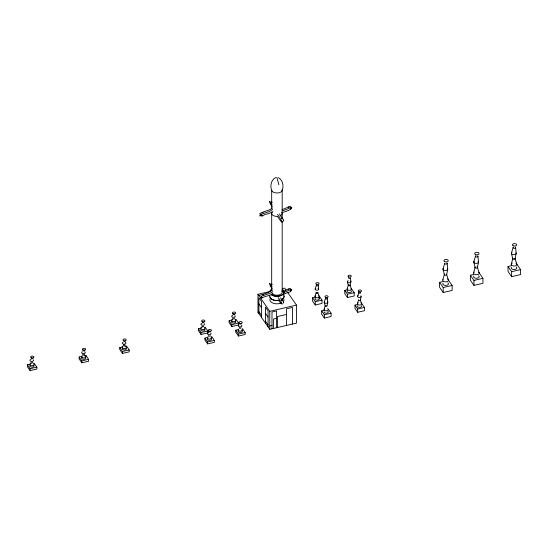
<?xml version="1.0" encoding="UTF-8"?>
<svg xmlns="http://www.w3.org/2000/svg" width="548" height="548" viewBox="0 0 548 548"><rect width="100%" height="100%" fill="white"/><g stroke="black" fill="none" stroke-linecap="round" stroke-linejoin="round"><path stroke-width="0.82" d="M290.728 290.618L290.728 290.207M446.627 274.658L447.723 269.321M477.397 267.534L478.493 262.197M515.065 258.814L516.161 253.477M282.61 189.197C283.7 185.025 282.467 179.6 278.274 177.648M326.937 305.935L327.766 302.421M350.049 285.398L350.871 281.884M360.289 300.153L361.111 296.632M290.748 288.495C289.159 287.871 285.693 290.625 283.467 291.283M442.811 279.994L444.325 274.466M473.588 272.87L475.102 267.342M511.257 264.15L512.77 258.622M443.01 268.931L444.681 263.314A1.247 0.719 0 0 0 446.23 264.115A1.247 0.719 0 0 0 446.921 262.978M473.78 261.807L475.459 256.19M511.448 253.087L513.127 247.47M314.99 296.338L316.127 292.707M324.074 309.421L325.211 305.791A0.877 0.507 0 0 0 326.176 306.359A0.877 0.507 0 0 0 326.882 305.674M347.179 288.885L348.316 285.255M357.426 303.64L358.563 300.009M315.134 289.043L316.395 285.309M324.217 302.126L325.478 298.4M357.57 296.345L358.83 292.611M290.666 208.713C291.166 210.254 283.885 211.679 282.035 212.857M290.7 290.721C291.522 292.611 284.7 292.701 283.398 294.687M270.452 202.849L270.267 203.24A1.295 1.021 -37.2 0 0 270.417 203.329M270.452 284.912L270.267 285.296A1.295 1.021 -37.2 0 0 270.417 285.392M283.987 292.481C287.049 291.159 294.728 287.563 290.604 290.837A1.295 0.432 71.2 0 1 290.543 290.872M261.869 215.289L261.362 215.117M261.869 297.352L261.588 297.276M272.883 211.672L268.157 213.843L265.157 214.337L262.245 216.159L261.739 215.946L262.019 215.172L260.423 215.713L261.725 214.857L260.471 215.145L260.855 214.364L268.91 211.727L272.74 209.542M272.883 293.728C269.534 295.989 264.876 296.036 261.786 298.098C263.088 296.283 258.766 298.715 261.533 297.119C257.252 296.605 271.726 293.66 272.74 291.605M270.486 203.15C269.027 204.466 272.63 205.349 272.185 207.144M270.486 285.213C269.054 286.549 272.603 287.385 272.185 289.207M262.424 294.591L267.924 292.646L272.267 290.296M261.28 214.987L261.108 214.542M276.117 177.477C271.555 179.066 270.123 184.868 271.253 189.156M272.267 208.24C268.691 211.165 262.204 211.37 259.492 214.001M261.629 294.591L259.437 295.523L259.492 296.057M287.515 292.194L296.489 305.12L296.489 323.135L269.774 329.321L257.964 312.312L257.964 294.297L270.109 291.481M282.254 288.673L284.679 288.111L286.097 290.152M319.313 298.708L319.313 296.235L322.012 300.126L322.012 303.428L315.271 304.983L312.566 301.092L312.566 297.79L315.566 297.098M351.501 288.782L354.207 292.673L354.207 295.975L347.466 297.537L344.761 293.639L344.761 290.344L347.761 289.645M34.14 363.242L36.846 367.133L36.846 369.044L30.106 370.606L27.4 366.715L27.4 364.804L30.393 364.105M257.964 312.312L258.725 312.134M235.873 319.169L238.572 323.06L238.572 324.971L231.831 326.533L229.126 322.642L229.126 320.731L232.126 320.032M260.327 297.694L269.774 311.298L296.489 305.12M205.11 327.115L207.808 331.006L207.808 332.917L201.068 334.479L198.362 330.588L198.362 328.67L201.363 327.978M312.566 297.79L315.271 301.688L322.012 300.126M344.761 290.344L347.466 294.235L354.207 292.673M84.385 355.796L85.885 355.447L88.591 359.337L88.591 361.255L81.844 362.817L79.145 358.919L79.145 357.008L82.138 356.316M124.992 346.398L126.492 346.048L129.198 349.939L129.198 351.857L122.451 353.419L119.752 349.521L119.752 347.61L122.745 346.918M27.4 364.804L30.106 368.694L36.846 367.133M229.126 320.731L231.831 324.622L238.572 323.06M198.362 328.67L201.068 332.568L207.808 331.006M79.145 357.008L81.844 360.899L88.591 359.337M119.752 347.61L122.451 351.501L129.198 349.939M286.549 314.442L277.473 316.539L277.473 327.533M276.603 318.333L273.603 319.032L273.603 328.43M448.565 280.268L452.155 285.446L452.155 290.426L443.188 292.502L439.592 287.323L439.592 282.343L442.853 281.59M479.336 273.144L482.932 278.322L482.932 283.302L473.965 285.378L470.369 280.199L470.369 275.226L473.63 274.466M517.004 264.431L520.6 269.609L520.6 274.582L511.633 276.658L508.037 271.479L508.037 266.506L511.298 265.753M242.476 328.677L245.182 332.574L245.182 334.486L238.435 336.047L235.736 332.156L235.736 330.239L238.729 329.547M328.396 309.319L331.102 313.209L331.102 316.511L324.354 318.066L321.655 314.175L321.655 310.874L323.902 310.353M211.651 336.534L214.357 340.431L214.357 342.342L207.61 343.904L204.911 340.013L204.911 338.095L207.904 337.404M361.749 303.53L364.447 307.428L364.447 310.723L357.707 312.285L355.001 308.394L355.001 305.092L357.255 304.572M269.774 325.978L272 325.464M235.736 330.239L238.435 334.136L245.182 332.574M321.655 310.874L324.354 314.771L331.102 313.209M204.911 338.095L207.61 341.993L214.357 340.431M439.592 282.343L443.188 287.522L452.155 285.446M470.369 275.226L473.965 280.398L482.932 278.322M508.037 266.506L511.633 271.685L520.6 269.609M355.001 305.092L357.707 308.983L364.447 307.428M282.316 221.666L281.569 221.776L282.124 221.871A1.212 0.815 3.7 0 0 282.912 221.693M282.008 221.111L281.371 221.152A1.295 0.938 -32.6 0 0 281.651 221.289M282.131 209.398C285.207 209.172 288.2 206.267 290.803 206.24M282.158 210.658C285.22 210.685 295.365 204.705 290.598 208.733A1.295 0.432 71.2 0 1 290.543 208.815M281.891 303.798L282.124 303.935A1.212 0.815 3.7 0 0 282.542 303.893M259.355 215.789L260.211 215.878M260.738 215.638L261.451 215.796L260.773 215.453M260.738 297.701L261.451 297.859L260.656 297.406M290.872 208.11L290.81 207.658A1.247 0.61 85.6 0 0 290.741 207.48M290.872 290.173L290.81 289.721A1.247 0.61 85.6 0 0 290.741 289.536M283.556 221.063L283.528 220.673M283.556 303.119L283.528 302.729M283.528 220.371C283.823 219.131 280.042 216.172 279.569 213.843M283.528 302.434L283.453 301.633L280.501 297.769M257.964 294.297L259.382 296.338M258.916 303.921L261.512 307.661M265.479 313.374L268.075 317.114M258.916 311.668L261.512 315.408M265.479 321.128L268.075 324.868M278.131 299.722C283.837 307.901 281.871 302.215 278.124 297.496M277.541 214.316C281.473 219.7 284.672 227.283 277.576 216.556M272.014 204.897L269.678 201.253L270.219 203.294A1.281 1.096 18.6 0 1 270.5 203.034M272.014 286.953L269.65 283.309L270.219 285.385A1.281 1.096 18.6 0 1 270.5 285.09M276.939 177.668L278.857 184.731M361.646 303.667L360.296 300.016A0.877 0.507 0 0 1 359.303 300.578A0.877 0.507 0 0 1 358.625 299.879M350.049 285.268L351.405 288.912M317.854 292.714L319.21 296.365M515.072 258.642L516.874 264.184M477.404 267.356L479.205 272.904M446.627 274.48L448.428 280.028M347.322 281.857L348.316 285.385M324.217 302.393L325.211 305.921M511.442 253.45L512.764 258.8M473.773 262.17L475.095 267.52M443.003 269.287L444.325 274.644M350.878 281.61L350.446 277.877A0.938 0.541 0 0 1 349.261 278.459A0.938 0.541 0 0 1 348.775 277.603M327.341 298.407L327.766 302.147M318.258 285.323L318.683 289.063M515.6 247.484L516.168 253.121M477.931 256.204L478.5 261.841M447.161 263.328L447.73 268.965M511.633 271.685L511.633 276.658M473.965 280.398L473.965 285.378M443.188 287.522L443.188 292.502M357.707 308.983L357.707 312.285M347.466 294.235L347.466 297.537M324.354 314.771L324.354 318.066M315.271 301.688L315.271 304.983M292.488 324.06L292.488 307.421L286.549 308.798L286.549 325.437M282.193 218.919L282.193 189.574A5.295 3.055 0 0 1 278.932 192.786L277.596 192.985A5.295 3.055 0 0 1 271.692 189.533M282.193 222.31L282.193 291.789M276.603 327.738L276.603 310.928L272 311.997L272 328.8M271.685 190.334L271.685 208.726M271.685 212.076L271.685 290.858M269.774 311.298L269.774 329.321M268.075 326.875L268.075 310.853L265.479 307.113L265.479 323.135M261.512 317.422L261.512 301.4L258.916 297.66L258.916 313.682M238.435 334.136L238.435 336.047M231.831 324.622L231.831 326.533M207.61 341.993L207.61 343.904M201.068 332.568L201.068 334.479M122.451 351.501L122.451 353.419M85.885 355.447L85.885 356.721M81.844 360.899L81.844 362.817M30.106 368.694L30.106 370.606M283.933 299.249A7.049 4.069 0 0 1 283.432 301.332M281.192 302.996A7.049 4.069 0 0 1 272.609 302.962A7.049 4.069 0 0 1 270.445 298.174M283.432 298.037A7.049 4.069 0 0 1 281.192 299.694M279.014 300.338A7.049 4.069 0 0 1 269.945 296.954M283.933 295.947A7.049 4.069 0 0 1 283.919 297.009M282.693 289.652A7.22 4.165 0 0 1 281.295 295.495A7.22 4.165 0 0 1 271.185 294.687M269.787 291.598A7.22 4.165 0 0 1 271.239 289.611M283.624 294.886A7.22 4.165 0 0 1 281.295 299.777M279.062 300.434A7.22 4.165 0 0 1 269.787 295.879M282.556 289.714A7.049 4.069 0 0 1 281.192 295.413A7.049 4.069 0 0 1 271.322 294.625M269.959 291.611A7.049 4.069 0 0 1 271.376 289.673M281.843 291.022A5.295 3.055 0 0 1 278.932 295.002A5.295 3.055 0 0 1 272.034 293.324M281.843 212.213A5.295 3.055 0 0 1 280.138 215.802M277.596 216.405A5.295 3.055 0 0 1 272.055 212.179M327.889 311.223A2.13 1.233 0 0 1 326.711 313.155A2.13 1.233 0 0 1 324.074 311.785M327.499 308.634A2.13 1.233 0 0 1 327.855 310.36A2.13 1.233 0 0 1 324.868 310.565A2.13 1.233 0 0 1 324.505 308.839M327.423 301.653A1.788 1.034 0 0 1 327.183 303.044A1.788 1.034 0 0 1 324.765 303.023A1.788 1.034 0 0 1 324.587 301.633M326.779 297.975A0.938 0.541 0 0 1 327.197 298.77A0.938 0.541 0 0 1 325.765 298.866A0.938 0.541 0 0 1 325.848 298.037M318.073 285.063A0.938 0.541 0 0 1 317.436 285.926A0.938 0.541 0 0 1 316.463 285.179M318.799 295.776A2.13 1.233 0 0 1 318.374 297.496A2.13 1.233 0 0 1 315.395 297.249A2.13 1.233 0 0 1 315.819 295.53M317.532 292.379A0.877 0.507 0 0 1 317.628 293.125A0.877 0.507 0 0 1 316.34 293.112A0.877 0.507 0 0 1 316.463 292.372M318.799 298.139A2.13 1.233 0 0 1 318.518 299.79A2.13 1.233 0 0 1 315.641 299.777A2.13 1.233 0 0 1 315.422 298.119M318.011 288.378A1.788 1.034 0 0 1 318.402 289.755A1.788 1.034 0 0 1 316.059 290.098A1.788 1.034 0 0 1 315.264 288.782M315.497 288.549A1.788 1.034 0 0 1 315.833 288.364M350.994 290.687A2.13 1.233 0 0 1 350.713 292.344A2.13 1.233 0 0 1 347.829 292.324A2.13 1.233 0 0 1 347.617 290.666M349.884 285.022A0.877 0.507 0 0 1 349.645 285.755A0.877 0.507 0 0 1 348.405 285.556A0.877 0.507 0 0 1 348.857 284.857M350.535 281.117A1.788 1.034 0 0 1 350.295 282.508A1.788 1.034 0 0 1 347.877 282.487A1.788 1.034 0 0 1 347.692 281.097M348.028 280.912A1.788 1.034 0 0 1 348.432 280.775M350.994 288.323A2.13 1.233 0 0 1 350.713 289.981A2.13 1.233 0 0 1 347.829 289.961A2.13 1.233 0 0 1 347.617 288.303M361.509 305.722A2.13 1.233 0 0 1 359.509 307.407A2.13 1.233 0 0 1 357.577 305.695M360.851 302.845A2.13 1.233 0 0 1 361.084 304.654A2.13 1.233 0 0 1 357.947 304.633A2.13 1.233 0 0 1 358.255 302.832M360.509 292.365A0.938 0.541 0 0 1 360.324 293.125A0.938 0.541 0 0 1 359.009 293.016A0.938 0.541 0 0 1 359.193 292.255M360.776 295.872A1.788 1.034 0 0 1 360.42 297.317A1.788 1.034 0 0 1 357.913 297.105A1.788 1.034 0 0 1 358.269 295.66M447.887 282.809A2.836 1.637 0 0 1 445.956 285.412A2.836 1.637 0 0 1 443.01 283.145M446.408 274.158A1.165 0.671 0 0 1 446.175 275.096A1.165 0.671 0 0 1 444.544 274.966A1.165 0.671 0 0 1 444.777 274.027M447.572 268.616A2.377 1.377 0 0 1 445.031 270.486A2.377 1.377 0 0 1 443.496 268.28M447.367 278.939A2.836 1.637 0 0 1 447.99 281.117A2.836 1.637 0 0 1 444.277 281.665A2.836 1.637 0 0 1 443.01 279.583M478.657 275.685A2.836 1.637 0 0 1 476.726 278.288A2.836 1.637 0 0 1 473.787 276.021M478.657 272.116A2.836 1.637 0 0 1 478.281 274.322A2.836 1.637 0 0 1 474.452 274.295A2.836 1.637 0 0 1 474.164 272.089M478.041 261.177A2.377 1.377 0 0 1 477.726 263.026A2.377 1.377 0 0 1 474.513 263.006A2.377 1.377 0 0 1 474.267 261.156M476.966 266.91A1.165 0.671 0 0 1 477.164 267.856A1.165 0.671 0 0 1 475.534 267.965A1.165 0.671 0 0 1 475.335 267.027M477.692 255.861A1.247 0.719 0 0 1 477.445 256.868A1.247 0.719 0 0 1 475.691 256.724A1.247 0.719 0 0 1 475.945 255.717M516.326 266.965A2.836 1.637 0 0 1 514.394 269.568A2.836 1.637 0 0 1 511.455 267.301M515.812 263.095A2.836 1.637 0 0 1 516.428 265.273A2.836 1.637 0 0 1 512.723 265.821A2.836 1.637 0 0 1 511.455 263.739M511.832 263.369A2.836 1.637 0 0 1 512.359 263.074M514.846 258.32A1.165 0.671 0 0 1 514.613 259.259A1.165 0.671 0 0 1 512.99 259.122A1.165 0.671 0 0 1 513.223 258.183M516.017 252.772A2.377 1.377 0 0 1 513.469 254.642A2.377 1.377 0 0 1 511.935 252.436M515.36 247.141A1.247 0.719 0 0 1 514.51 248.292A1.247 0.719 0 0 1 513.216 247.292M241.421 323.505A0.938 0.541 0 0 1 240.236 324.094A0.938 0.541 0 0 1 239.75 323.238M241.504 325.19A1.788 1.034 0 0 1 241.147 326.642A1.788 1.034 0 0 1 238.64 326.43A1.788 1.034 0 0 1 238.996 324.985M240.853 327.546A0.877 0.507 0 0 1 240.736 328.225A0.877 0.507 0 0 1 239.558 328.218A0.877 0.507 0 0 1 239.469 327.54M241.963 329.218A2.13 1.233 0 0 1 241.682 330.869A2.13 1.233 0 0 1 238.805 330.855A2.13 1.233 0 0 1 238.586 329.197M241.963 330.588A2.13 1.233 0 0 1 241.682 332.239A2.13 1.233 0 0 1 238.805 332.225A2.13 1.233 0 0 1 238.586 330.567M234.9 315.682A1.788 1.034 0 0 1 234.407 317.176A1.788 1.034 0 0 1 231.873 316.765A1.788 1.034 0 0 1 232.797 315.34M234.818 313.99A0.938 0.541 0 0 1 233.626 314.579A0.938 0.541 0 0 1 233.147 313.723M234.969 319.477A2.13 1.233 0 0 1 235.078 321.361A2.13 1.233 0 0 1 231.845 321.094A2.13 1.233 0 0 1 232.866 319.299M234.249 318.032A0.877 0.507 0 0 1 233.654 318.833A0.877 0.507 0 0 1 232.749 318.135M235.359 321.073A2.13 1.233 0 0 1 235.078 322.731A2.13 1.233 0 0 1 232.201 322.71A2.13 1.233 0 0 1 231.982 321.053M203.596 326.094A0.877 0.507 0 0 1 202.89 326.779A0.877 0.507 0 0 1 201.924 326.211M204.137 323.628A1.788 1.034 0 0 1 203.651 325.122A1.788 1.034 0 0 1 201.109 324.711A1.788 1.034 0 0 1 202.034 323.286M204.055 321.936A0.938 0.541 0 0 1 202.753 322.498A0.938 0.541 0 0 1 202.555 321.566M204.205 327.416A2.13 1.233 0 0 1 204.568 329.149A2.13 1.233 0 0 1 201.575 329.355A2.13 1.233 0 0 1 201.219 327.629M201.616 327.403A2.13 1.233 0 0 1 202.102 327.245M204.596 329.019A2.13 1.233 0 0 1 203.418 330.951A2.13 1.233 0 0 1 200.787 329.581M210.679 333.054A1.788 1.034 0 0 1 210.439 334.438A1.788 1.034 0 0 1 208.021 334.424A1.788 1.034 0 0 1 207.843 333.033M208.172 332.841A1.788 1.034 0 0 1 208.583 332.711M210.535 331.225A0.938 0.541 0 0 1 210.09 331.91A0.938 0.541 0 0 1 208.863 331.711A0.938 0.541 0 0 1 209.103 330.992M210.144 335.52A0.877 0.507 0 0 1 209.322 336.212A0.877 0.507 0 0 1 208.528 335.506M210.754 336.842A2.13 1.233 0 0 1 210.994 338.65A2.13 1.233 0 0 1 207.85 338.63A2.13 1.233 0 0 1 208.158 336.828M211.144 338.445A2.13 1.233 0 0 1 209.692 340.404A2.13 1.233 0 0 1 207.48 338.698M124.711 344.822A0.877 0.507 0 0 1 124.807 345.562A0.877 0.507 0 0 1 123.519 345.555A0.877 0.507 0 0 1 123.649 344.815M125.197 342.37A1.788 1.034 0 0 1 125.396 343.891A1.788 1.034 0 0 1 122.759 343.87A1.788 1.034 0 0 1 123.019 342.356M125.115 346.192A2.13 1.233 0 0 1 126.061 347.994A2.13 1.233 0 0 1 122.821 348.22A2.13 1.233 0 0 1 122.999 346.336M126.259 348.233A2.13 1.233 0 0 1 123.978 349.912A2.13 1.233 0 0 1 122.601 347.932M125.259 340.609A0.938 0.541 0 0 1 124.615 341.479A0.938 0.541 0 0 1 123.643 340.726M84.584 351.768A1.788 1.034 0 0 1 84.789 353.289A1.788 1.034 0 0 1 82.145 353.268A1.788 1.034 0 0 1 82.406 351.754M84.645 350.014A0.938 0.541 0 0 1 84.008 350.878A0.938 0.541 0 0 1 83.036 350.124M84.104 354.22A0.877 0.507 0 0 1 84.2 354.96A0.877 0.507 0 0 1 82.912 354.953A0.877 0.507 0 0 1 83.043 354.214M84.508 355.59A2.13 1.233 0 0 1 85.454 357.392A2.13 1.233 0 0 1 82.214 357.618A2.13 1.233 0 0 1 82.392 355.741M85.783 357.947A2.13 1.233 0 0 1 83.097 359.276A2.13 1.233 0 0 1 81.995 357.33M33.168 359.755A1.788 1.034 0 0 1 32.681 361.248A1.788 1.034 0 0 1 30.14 360.837A1.788 1.034 0 0 1 31.072 359.413M33.634 365.146A2.13 1.233 0 0 1 32.455 367.078A2.13 1.233 0 0 1 29.818 365.708M33.243 363.55A2.13 1.233 0 0 1 33.606 365.276A2.13 1.233 0 0 1 30.613 365.482A2.13 1.233 0 0 1 30.256 363.756M30.654 363.53A2.13 1.233 0 0 1 31.133 363.372M32.633 362.221A0.877 0.507 0 0 1 31.811 362.913A0.877 0.507 0 0 1 31.017 362.207M33.086 358.063A0.938 0.541 0 0 1 31.784 358.625A0.938 0.541 0 0 1 31.592 357.693M290.7 290.262A1.212 0.706 1.4 0 1 291.084 290.707L291.057 290.961A1.281 0.884 -41.6 0 0 290.776 290.214M281.836 303.38A1.295 0.938 -32.6 0 1 281.487 303.297M270.39 202.561A1.288 0.623 -23.2 0 1 270.109 202.486M291.036 208.863L291.084 208.651A1.212 0.706 1.4 0 0 291.036 208.528A1.281 0.884 -41.6 0 1 291.036 208.863M281.501 218.659L282.028 218.57L281.508 218.666M281.501 300.722L282.028 300.633L281.508 300.722M271.486 202.267L272.007 202.171L271.486 202.267M271.486 284.323L272.014 284.227L271.486 284.323M262.8 212.535L263.026 212.864L262.773 212.535M262.8 294.591L263.026 294.92L262.8 294.591M288.632 207.165L288.892 207.487L288.632 207.165M288.632 289.221L288.892 289.543L288.632 289.221M325.546 297.4A1.623 0.938 0 0 0 328.156 296.797A1.623 0.938 0 0 0 325.944 295.797A1.623 0.938 0 0 0 325.546 297.4M316.456 284.316A1.623 0.938 0 0 0 319.073 283.713A1.623 0.938 0 0 0 316.86 282.713A1.623 0.938 0 0 0 316.456 284.316M348.651 276.87A1.623 0.938 0 0 0 351.261 276.261A1.623 0.938 0 0 0 349.049 275.26A1.623 0.938 0 0 0 348.651 276.87M358.899 291.618A1.623 0.938 0 0 0 361.509 291.015A1.623 0.938 0 0 0 359.296 290.015A1.623 0.938 0 0 0 358.899 291.618M444.771 261.677A2.158 1.247 0 0 0 448.243 260.875A2.158 1.247 0 0 0 445.298 259.54A2.158 1.247 0 0 0 444.771 261.677M475.541 254.56A2.158 1.247 0 0 0 479.014 253.751A2.158 1.247 0 0 0 476.075 252.416A2.158 1.247 0 0 0 475.541 254.56M513.216 245.84A2.158 1.247 0 0 0 516.682 245.031A2.158 1.247 0 0 0 513.743 243.702A2.158 1.247 0 0 0 513.216 245.84M239.627 323.231A1.623 0.938 0 0 0 242.237 322.628A1.623 0.938 0 0 0 240.024 321.621A1.623 0.938 0 0 0 239.627 323.231M233.016 313.716A1.623 0.938 0 0 0 235.626 313.114A1.623 0.938 0 0 0 233.421 312.107A1.623 0.938 0 0 0 233.016 313.716M202.253 321.662A1.623 0.938 0 0 0 204.87 321.06A1.623 0.938 0 0 0 202.657 320.053A1.623 0.938 0 0 0 202.253 321.662M208.802 331.088A1.623 0.938 0 0 0 211.412 330.485A1.623 0.938 0 0 0 209.199 329.478A1.623 0.938 0 0 0 208.802 331.088M123.643 340.596A1.623 0.938 0 0 0 126.252 339.993A1.623 0.938 0 0 0 124.04 338.993A1.623 0.938 0 0 0 123.643 340.596M83.036 349.994A1.623 0.938 0 0 0 85.646 349.391A1.623 0.938 0 0 0 83.433 348.391A1.623 0.938 0 0 0 83.036 349.994M31.291 357.789A1.623 0.938 0 0 0 33.901 357.186A1.623 0.938 0 0 0 31.688 356.179A1.623 0.938 0 0 0 31.291 357.789"/></g></svg>
